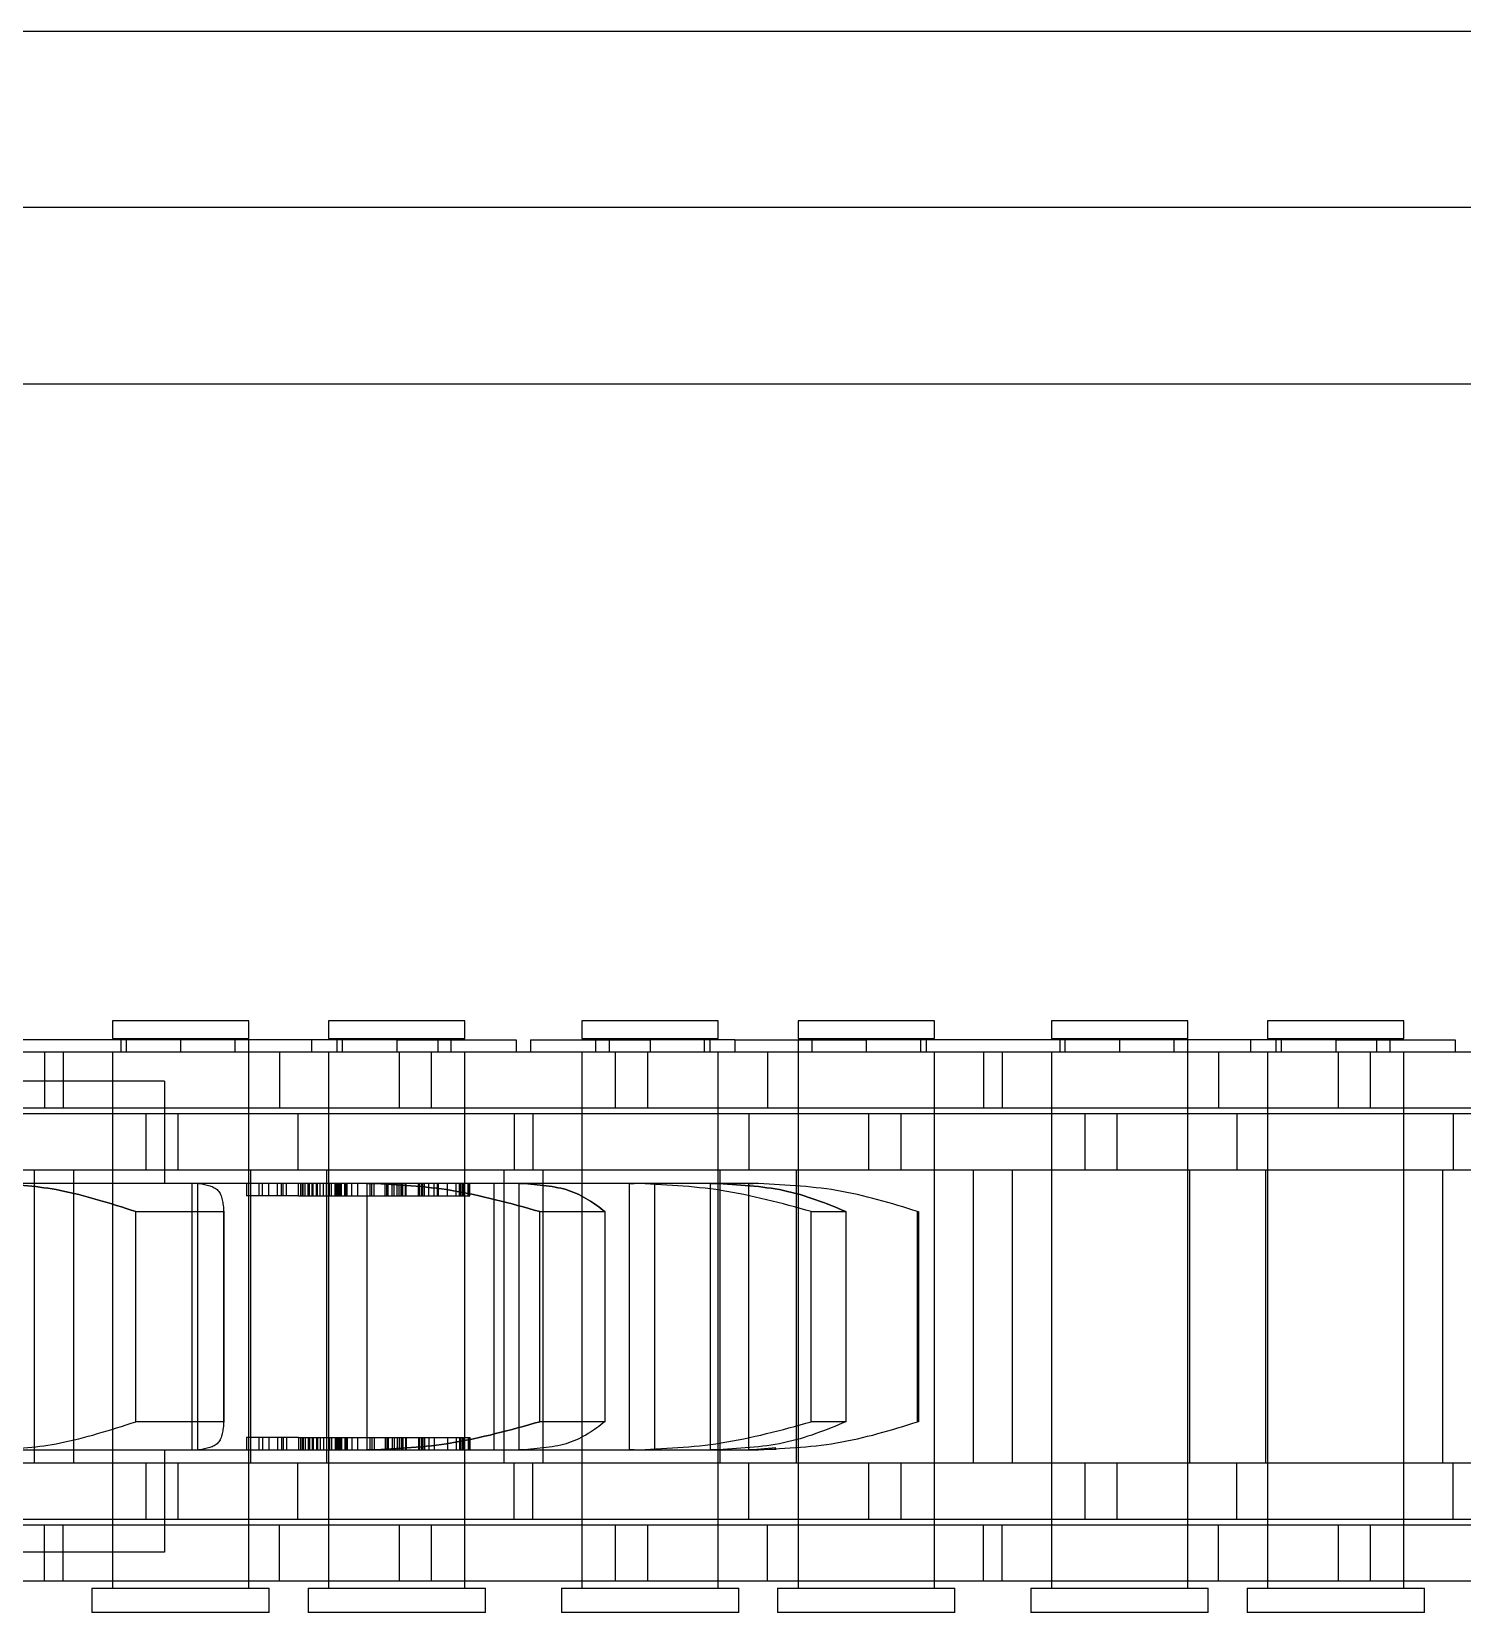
# Model space of a CAD drawing. Header units: metres. Extents: x 0 to 21025, y 0 to 14850.
# Drawn here: x 3559 to 3597.7, y 9293.38 to 9336.15 of the extents above; entities that cross this region are included whole.
import ezdxf

# ---------------------------------------------------------------- set-up
doc = ezdxf.new("R2010")
doc.units = ezdxf.units.M
doc.header["$LTSCALE"] = 25
doc.linetypes.add('HIDDEN2', pattern=[4.7625, 3.175, -1.5875])
doc.layers.add('SL4', color=4, linetype='Continuous')
doc.layers.add('ST1', color=7, linetype='HIDDEN2')

msp = doc.modelspace()

# ---------------------------------------------------------------- linework, layer by layer
at = {"layer": 'SL4'}
for p, q in [((4205.539, 9336.149), (2880.564, 9336.149)), ((2880.564, 9326.624), (4205.539, 9326.624))]:
    msp.add_line(p, q, dxfattribs=at)
at = {"layer": 'ST1'}
for p, q in [((4205.539, 9331.386), (2880.564, 9331.386)), ((2880.564, 9326.624), (4205.539, 9326.624)), ((3564.875, 9309.384), (3561.185, 9309.384)), ((3561.185, 9309.384), (3561.185, 9308.91)), ((3564.875, 9308.91), (3564.875, 9309.384)), ((3570.723, 9309.384), (3567.033, 9309.384)), ((3567.033, 9309.384), (3567.033, 9308.91)), ((3570.723, 9308.91), (3570.723, 9309.384)), ((3577.575, 9309.384), (3573.885, 9309.384)), ((3573.885, 9309.384), (3573.885, 9308.91)), ((3577.575, 9308.91), (3577.575, 9309.384)), ((3583.423, 9309.384), (3579.733, 9309.384)), ((3579.733, 9309.384), (3579.733, 9308.91)), ((3583.423, 9308.91), (3583.423, 9309.384)), ((3590.275, 9309.384), (3586.585, 9309.384)), ((3586.585, 9309.384), (3586.585, 9308.91)), ((3590.275, 9308.91), (3590.275, 9309.384)), ((3596.123, 9309.384), (3592.433, 9309.384)), ((3592.433, 9309.384), (3592.433, 9308.91)), ((3596.123, 9308.91), (3596.123, 9309.384)), ((3568.878, 9308.873), (3556.178, 9308.873)), ((3561.185, 9308.91), (3564.875, 9308.91)), ((3561.411, 9308.873), (3561.411, 9308.541)), ((3561.554, 9308.91), (3561.554, 9308.541)), ((3563.03, 9308.873), (3563.03, 9308.541)), ((3564.506, 9308.541), (3564.506, 9308.91)), ((3564.875, 9307.021), (3564.875, 9308.873)), ((3566.582, 9308.541), (3566.582, 9308.873)), ((3567.033, 9308.91), (3570.723, 9308.91)), ((3567.259, 9308.873), (3567.259, 9308.541)), ((3567.402, 9308.91), (3567.402, 9308.541)), ((3568.878, 9308.873), (3568.878, 9308.541)), ((3568.878, 9308.873), (3572.109, 9308.873)), ((3569.985, 9308.873), (3569.985, 9308.541)), ((3570.354, 9308.541), (3570.354, 9308.91)), ((3572.109, 9308.873), (3572.109, 9308.541)), ((3572.499, 9308.873), (3572.499, 9308.541)), ((3572.499, 9308.873), (3575.73, 9308.873)), ((3573.885, 9308.91), (3577.575, 9308.91)), ((3574.254, 9308.91), (3574.254, 9308.541)), ((3574.623, 9308.873), (3574.623, 9308.541)), ((3575.73, 9308.873), (3575.73, 9308.541)), ((3578.026, 9308.873), (3575.73, 9308.873)), ((3577.206, 9308.541), (3577.206, 9308.91)), ((3577.349, 9308.873), (3577.349, 9308.541)), ((3578.026, 9308.873), (3581.578, 9308.873)), ((3578.026, 9308.873), (3578.026, 9308.541)), ((3579.733, 9308.91), (3583.423, 9308.91)), ((3579.733, 9308.873), (3579.733, 9307.021)), ((3580.102, 9308.91), (3580.102, 9308.541)), ((3581.578, 9308.873), (3581.578, 9308.541)), ((3594.278, 9308.873), (3581.578, 9308.873)), ((3583.054, 9308.541), (3583.054, 9308.91)), ((3583.197, 9308.873), (3583.197, 9308.541)), ((3586.585, 9308.91), (3590.275, 9308.91)), ((3586.811, 9308.873), (3586.811, 9308.541)), ((3586.954, 9308.91), (3586.954, 9308.541)), ((3588.43, 9308.873), (3588.43, 9308.541)), ((3589.906, 9308.541), (3589.906, 9308.91)), ((3590.275, 9307.021), (3590.275, 9308.873)), ((3591.982, 9308.541), (3591.982, 9308.873)), ((3592.433, 9308.91), (3596.123, 9308.91)), ((3592.659, 9308.873), (3592.659, 9308.541)), ((3592.802, 9308.91), (3592.802, 9308.541)), ((3594.278, 9308.873), (3594.278, 9308.541)), ((3594.278, 9308.873), (3597.509, 9308.873)), ((3595.385, 9308.873), (3595.385, 9308.541)), ((3595.754, 9308.541), (3595.754, 9308.91)), ((3597.509, 9308.873), (3597.509, 9308.541)), ((3559.353, 9308.541), (3550.258, 9308.541)), ((3559.353, 9308.541), (3559.353, 9307.021)), ((3565.703, 9308.541), (3559.353, 9308.541)), ((3559.855, 9308.541), (3559.855, 9307.021)), ((3561.185, 9308.541), (3561.185, 9307.021)), ((3561.185, 9308.541), (3561.185, 9294.042)), ((3564.875, 9294.042), (3564.875, 9308.541)), ((3565.703, 9308.541), (3565.703, 9307.021)), ((3574.798, 9308.541), (3565.703, 9308.541)), ((3567.033, 9308.541), (3567.033, 9307.021)), ((3567.033, 9308.541), (3567.033, 9294.042)), ((3568.95, 9307.021), (3568.95, 9308.541)), ((3569.81, 9308.541), (3569.81, 9307.021)), ((3570.723, 9307.021), (3570.723, 9308.541)), ((3570.723, 9294.042), (3570.723, 9308.541)), ((3573.885, 9308.541), (3573.885, 9307.021)), ((3573.885, 9308.541), (3573.885, 9294.042)), ((3575.658, 9308.541), (3574.798, 9308.541)), ((3574.798, 9307.021), (3574.798, 9308.541)), ((3584.753, 9308.541), (3575.658, 9308.541)), ((3575.658, 9308.541), (3575.658, 9307.021)), ((3577.575, 9307.021), (3577.575, 9308.541)), ((3577.575, 9294.042), (3577.575, 9308.541)), ((3578.905, 9308.541), (3578.905, 9307.021)), ((3579.733, 9308.541), (3579.733, 9294.042)), ((3583.423, 9307.021), (3583.423, 9308.541)), ((3583.423, 9294.042), (3583.423, 9308.541)), ((3584.753, 9308.541), (3584.753, 9307.021)), ((3591.103, 9308.541), (3584.753, 9308.541)), ((3585.255, 9308.541), (3585.255, 9307.021)), ((3586.585, 9308.541), (3586.585, 9307.021)), ((3586.585, 9308.541), (3586.585, 9294.042)), ((3590.275, 9294.042), (3590.275, 9308.541)), ((3591.103, 9308.541), (3591.103, 9307.021)), ((3600.198, 9308.541), (3591.103, 9308.541)), ((3592.433, 9308.541), (3592.433, 9307.021)), ((3592.433, 9308.541), (3592.433, 9294.042)), ((3594.35, 9307.021), (3594.35, 9308.541)), ((3595.21, 9308.541), (3595.21, 9307.021)), ((3596.123, 9307.021), (3596.123, 9308.541)), ((3596.123, 9294.042), (3596.123, 9308.541)), ((3562.596, 9307.759), (3523.508, 9307.759)), ((3562.596, 9307.759), (3562.596, 9304.989)), ((3559.353, 9307.021), (3550.258, 9307.021)), ((3565.703, 9307.021), (3559.353, 9307.021)), ((3574.798, 9307.021), (3565.703, 9307.021)), ((3575.658, 9307.021), (3574.798, 9307.021)), ((3584.753, 9307.021), (3575.658, 9307.021)), ((3591.103, 9307.021), (3584.753, 9307.021)), ((3600.198, 9307.021), (3591.103, 9307.021)), ((3562.098, 9306.869), (3553.003, 9306.869)), ((3561.185, 9306.869), (3561.185, 9305.349)), ((3562.958, 9306.869), (3562.098, 9306.869)), ((3562.098, 9305.349), (3562.098, 9306.869)), ((3572.053, 9306.869), (3562.958, 9306.869)), ((3562.958, 9306.869), (3562.958, 9305.349)), ((3564.875, 9305.349), (3564.875, 9306.869)), ((3566.205, 9306.869), (3566.205, 9305.349)), ((3567.033, 9306.869), (3567.033, 9305.349)), ((3570.723, 9305.349), (3570.723, 9306.869)), ((3572.053, 9306.869), (3572.053, 9305.349)), ((3578.403, 9306.869), (3572.053, 9306.869)), ((3572.555, 9306.869), (3572.555, 9305.349)), ((3573.885, 9306.869), (3573.885, 9305.349)), ((3577.575, 9305.349), (3577.575, 9306.869)), ((3578.403, 9306.869), (3578.403, 9305.349)), ((3587.498, 9306.869), (3578.403, 9306.869)), ((3579.733, 9306.869), (3579.733, 9305.349)), ((3581.65, 9305.349), (3581.65, 9306.869)), ((3582.51, 9306.869), (3582.51, 9305.349)), ((3583.423, 9305.349), (3583.423, 9306.869)), ((3586.585, 9306.869), (3586.585, 9305.349)), ((3588.358, 9306.869), (3587.498, 9306.869)), ((3587.498, 9305.349), (3587.498, 9306.869)), ((3597.453, 9306.869), (3588.358, 9306.869)), ((3588.358, 9306.869), (3588.358, 9305.349)), ((3590.275, 9305.349), (3590.275, 9306.869)), ((3591.605, 9306.869), (3591.605, 9305.349)), ((3592.433, 9306.869), (3592.433, 9305.349)), ((3596.123, 9305.349), (3596.123, 9306.869)), ((3597.453, 9306.869), (3597.453, 9305.349)), ((3603.803, 9306.869), (3597.453, 9306.869)), ((3562.098, 9305.349), (3553.003, 9305.349)), ((3559.07, 9305.349), (3559.07, 9297.419)), ((3560.138, 9297.419), (3560.138, 9305.349)), ((3561.185, 9305.349), (3561.185, 9297.419)), ((3562.958, 9305.349), (3562.098, 9305.349)), ((3572.053, 9305.349), (3562.958, 9305.349)), ((3564.875, 9297.419), (3564.875, 9305.349)), ((3564.918, 9305.349), (3564.918, 9297.419)), ((3566.99, 9297.419), (3566.99, 9305.349)), ((3567.033, 9305.349), (3567.033, 9297.419)), ((3570.723, 9297.419), (3570.723, 9305.349)), ((3571.77, 9305.349), (3571.77, 9297.419)), ((3578.403, 9305.349), (3572.053, 9305.349)), ((3572.838, 9297.419), (3572.838, 9305.349)), ((3573.885, 9305.349), (3573.885, 9297.419)), ((3577.575, 9297.419), (3577.575, 9305.349)), ((3577.618, 9305.349), (3577.618, 9297.419)), ((3587.498, 9305.349), (3578.403, 9305.349)), ((3579.69, 9297.419), (3579.69, 9305.349)), ((3579.733, 9305.349), (3579.733, 9297.419)), ((3583.423, 9297.419), (3583.423, 9305.349)), ((3584.47, 9305.349), (3584.47, 9297.419)), ((3585.538, 9297.419), (3585.538, 9305.349)), ((3586.585, 9305.349), (3586.585, 9297.419)), ((3588.358, 9305.349), (3587.498, 9305.349)), ((3597.453, 9305.349), (3588.358, 9305.349)), ((3590.275, 9297.419), (3590.275, 9305.349)), ((3590.318, 9305.349), (3590.318, 9297.419)), ((3592.39, 9297.419), (3592.39, 9305.349)), ((3592.433, 9305.349), (3592.433, 9297.419)), ((3596.123, 9297.419), (3596.123, 9305.349)), ((3597.17, 9305.349), (3597.17, 9297.419)), ((3603.803, 9305.349), (3597.453, 9305.349)), ((3563.526, 9304.989), (3558.044, 9304.989)), ((3563.337, 9304.989), (3563.337, 9297.779)), ((3563.487, 9304.989), (3563.487, 9297.779)), ((3568.071, 9304.989), (3563.526, 9304.989)), ((3564.813, 9304.989), (3564.813, 9304.654)), ((3565.148, 9304.989), (3565.148, 9304.654)), ((3565.25, 9304.654), (3565.25, 9304.989)), ((3565.421, 9304.654), (3565.421, 9304.989)), ((3565.652, 9304.654), (3565.652, 9304.989)), ((3565.756, 9304.654), (3565.756, 9304.989)), ((3565.805, 9304.654), (3565.805, 9304.989)), ((3565.897, 9304.654), (3565.897, 9304.989)), ((3566.219, 9304.654), (3566.219, 9304.989)), ((3566.278, 9304.989), (3566.278, 9304.654)), ((3566.279, 9304.654), (3566.279, 9304.989)), ((3566.33, 9304.654), (3566.33, 9304.989)), ((3566.343, 9304.654), (3566.343, 9304.989)), ((3566.344, 9304.654), (3566.344, 9304.989)), ((3566.401, 9304.654), (3566.401, 9304.989)), ((3566.477, 9304.654), (3566.477, 9304.989)), ((3566.486, 9304.654), (3566.486, 9304.989)), ((3566.517, 9304.654), (3566.517, 9304.989)), ((3566.591, 9304.989), (3566.591, 9304.654)), ((3566.594, 9304.654), (3566.594, 9304.989)), ((3566.602, 9304.654), (3566.602, 9304.989)), ((3566.615, 9304.654), (3566.615, 9304.989)), ((3566.708, 9304.654), (3566.708, 9304.989)), ((3566.728, 9304.654), (3566.728, 9304.989)), ((3566.735, 9304.654), (3566.735, 9304.989)), ((3566.804, 9304.654), (3566.804, 9304.989)), ((3566.897, 9304.654), (3566.897, 9304.989)), ((3566.981, 9304.654), (3566.981, 9304.989)), ((3567.061, 9304.654), (3567.061, 9304.989)), ((3567.109, 9304.654), (3567.109, 9304.989)), ((3567.213, 9304.654), (3567.213, 9304.989)), ((3567.245, 9304.654), (3567.245, 9304.989)), ((3567.248, 9304.654), (3567.248, 9304.989)), ((3567.281, 9304.654), (3567.281, 9304.989)), ((3567.32, 9304.654), (3567.32, 9304.989)), ((3567.354, 9304.654), (3567.354, 9304.989)), ((3567.357, 9304.654), (3567.357, 9304.989)), ((3567.383, 9304.654), (3567.383, 9304.989)), ((3567.387, 9304.654), (3567.387, 9304.989)), ((3567.475, 9304.654), (3567.475, 9304.989)), ((3567.488, 9304.654), (3567.488, 9304.989)), ((3567.505, 9304.654), (3567.505, 9304.989)), ((3567.524, 9304.654), (3567.524, 9304.989)), ((3567.532, 9304.654), (3567.532, 9304.989)), ((3567.665, 9304.654), (3567.665, 9304.989)), ((3567.825, 9304.654), (3567.825, 9304.989)), ((3568.071, 9304.989), (3568.071, 9297.779)), ((3568.186, 9304.989), (3568.071, 9304.989)), ((3568.071, 9304.989), (3568.186, 9304.989)), ((3568.071, 9304.989), (3568.186, 9304.989)), ((3568.186, 9304.989), (3568.071, 9304.989)), ((3568.159, 9304.654), (3568.159, 9304.989)), ((3572.255, 9304.989), (3568.186, 9304.989)), ((3568.208, 9304.654), (3568.208, 9304.989)), ((3568.269, 9304.654), (3568.269, 9304.989)), ((3568.568, 9304.654), (3568.568, 9304.989)), ((3568.609, 9304.654), (3568.609, 9304.989)), ((3568.63, 9304.654), (3568.63, 9304.989)), ((3568.649, 9304.654), (3568.649, 9304.989)), ((3568.758, 9304.654), (3568.758, 9304.989)), ((3568.804, 9304.654), (3568.804, 9304.989)), ((3568.885, 9304.654), (3568.885, 9304.989)), ((3568.939, 9304.654), (3568.939, 9304.989)), ((3568.993, 9304.654), (3568.993, 9304.989)), ((3569.011, 9304.654), (3569.011, 9304.989)), ((3569.032, 9304.654), (3569.032, 9304.989)), ((3569.039, 9304.654), (3569.039, 9304.989)), ((3569.111, 9304.654), (3569.111, 9304.989)), ((3569.135, 9304.654), (3569.135, 9304.989)), ((3569.47, 9304.654), (3569.47, 9304.989)), ((3569.496, 9304.654), (3569.496, 9304.989)), ((3569.543, 9304.654), (3569.543, 9304.989)), ((3569.58, 9304.654), (3569.58, 9304.989)), ((3569.628, 9304.654), (3569.628, 9304.989)), ((3569.75, 9304.654), (3569.75, 9304.989)), ((3569.886, 9304.654), (3569.886, 9304.989)), ((3569.982, 9304.654), (3569.982, 9304.989)), ((3570.003, 9304.654), (3570.003, 9304.989)), ((3570.253, 9304.654), (3570.253, 9304.989)), ((3570.487, 9304.654), (3570.487, 9304.989)), ((3570.577, 9304.654), (3570.577, 9304.989)), ((3570.613, 9304.654), (3570.613, 9304.989)), ((3570.656, 9304.654), (3570.656, 9304.989)), ((3570.693, 9304.654), (3570.693, 9304.989)), ((3570.811, 9304.654), (3570.811, 9304.989)), ((3570.821, 9304.654), (3570.821, 9304.989)), ((3570.841, 9304.654), (3570.841, 9304.989)), ((3570.856, 9304.654), (3570.856, 9304.989)), ((3571.507, 9304.989), (3571.507, 9297.779)), ((3572.177, 9304.989), (3572.177, 9297.779)), ((3572.255, 9304.989), (3572.177, 9304.989)), ((3572.177, 9304.989), (3572.255, 9304.989)), ((3575.168, 9304.989), (3572.255, 9304.989)), ((3575.168, 9304.989), (3575.168, 9297.779)), ((3575.297, 9304.989), (3575.168, 9304.989)), ((3575.168, 9304.989), (3575.297, 9304.989)), ((3575.168, 9304.989), (3575.297, 9304.989)), ((3575.297, 9304.989), (3575.168, 9304.989)), ((3577.462, 9304.989), (3575.297, 9304.989)), ((3575.854, 9304.989), (3575.854, 9297.779)), ((3577.353, 9304.989), (3577.353, 9297.779)), ((3577.462, 9304.989), (3577.353, 9304.989)), ((3577.353, 9304.989), (3577.462, 9304.989)), ((3578.392, 9304.989), (3577.462, 9304.989)), ((3578.392, 9304.989), (3578.392, 9297.779)), ((3578.518, 9304.989), (3578.392, 9304.989)), ((3578.392, 9304.989), (3578.518, 9304.989)), ((3578.392, 9304.989), (3578.518, 9304.989)), ((3578.518, 9304.989), (3578.392, 9304.989)), ((3578.659, 9304.989), (3578.518, 9304.989)), ((3565.652, 9304.654), (3564.813, 9304.654)), ((3565.805, 9304.654), (3565.652, 9304.654)), ((3566.219, 9304.654), (3565.805, 9304.654)), ((3566.219, 9304.654), (3568.649, 9304.654)), ((3568.649, 9304.654), (3569.039, 9304.654)), ((3569.039, 9304.654), (3569.886, 9304.654)), ((3569.886, 9304.654), (3570.169, 9304.654)), ((3570.169, 9304.654), (3570.253, 9304.654)), ((3570.253, 9304.654), (3570.577, 9304.654)), ((3570.577, 9304.654), (3570.613, 9304.654)), ((3570.613, 9304.654), (3570.821, 9304.654)), ((3570.821, 9304.654), (3570.856, 9304.654)), ((3561.822, 9298.541), (3561.822, 9304.227)), ((3561.822, 9304.227), (3564.198, 9304.227)), ((3564.198, 9304.227), (3564.198, 9298.541)), ((3564.2, 9298.483), (3564.2, 9304.284)), ((3564.2, 9304.284), (3564.2, 9304.284)), ((3572.748, 9304.227), (3574.511, 9304.227)), ((3572.748, 9298.541), (3572.748, 9304.227)), ((3574.511, 9304.227), (3574.511, 9298.541)), ((3580.092, 9304.227), (3581.03, 9304.227)), ((3580.092, 9298.541), (3580.092, 9304.227)), ((3581.03, 9304.227), (3581.03, 9298.541)), ((3582.968, 9298.541), (3582.968, 9304.227)), ((3582.968, 9304.227), (3582.992, 9304.227)), ((3582.992, 9304.227), (3582.992, 9298.541)), ((3564.198, 9298.541), (3561.822, 9298.541)), ((3564.2, 9298.483), (3564.2, 9298.483)), ((3574.511, 9298.541), (3572.748, 9298.541)), ((3581.03, 9298.541), (3580.092, 9298.541)), ((3582.992, 9298.541), (3582.968, 9298.541)), ((3565.652, 9298.113), (3564.813, 9298.113)), ((3564.813, 9298.113), (3564.813, 9297.779)), ((3565.148, 9298.113), (3565.148, 9297.779)), ((3565.25, 9298.113), (3565.25, 9297.779)), ((3565.421, 9298.113), (3565.421, 9297.779)), ((3565.805, 9298.113), (3565.652, 9298.113)), ((3565.652, 9298.113), (3565.652, 9297.779)), ((3565.756, 9298.113), (3565.756, 9297.779)), ((3566.219, 9298.113), (3565.805, 9298.113)), ((3565.805, 9298.113), (3565.805, 9297.779)), ((3565.897, 9298.113), (3565.897, 9297.779)), ((3566.219, 9298.113), (3568.649, 9298.113)), ((3566.219, 9298.113), (3566.219, 9297.779)), ((3566.278, 9298.113), (3566.278, 9297.779)), ((3566.279, 9298.113), (3566.279, 9297.779)), ((3566.33, 9298.113), (3566.33, 9297.779)), ((3566.343, 9298.113), (3566.343, 9297.779)), ((3566.344, 9298.113), (3566.344, 9297.779)), ((3566.401, 9298.113), (3566.401, 9297.779)), ((3566.477, 9298.113), (3566.477, 9297.779)), ((3566.486, 9298.113), (3566.486, 9297.779)), ((3566.517, 9298.113), (3566.517, 9297.779)), ((3566.591, 9298.113), (3566.591, 9297.779)), ((3566.594, 9298.113), (3566.594, 9297.779)), ((3566.602, 9298.113), (3566.602, 9297.779)), ((3566.615, 9298.113), (3566.615, 9297.779)), ((3566.708, 9298.113), (3566.708, 9297.779)), ((3566.728, 9298.113), (3566.728, 9297.779)), ((3566.735, 9298.113), (3566.735, 9297.779)), ((3566.804, 9298.113), (3566.804, 9297.779)), ((3566.897, 9298.113), (3566.897, 9297.779)), ((3566.981, 9298.113), (3566.981, 9297.779)), ((3567.061, 9298.113), (3567.061, 9297.779)), ((3567.109, 9298.113), (3567.109, 9297.779)), ((3567.213, 9298.113), (3567.213, 9297.779)), ((3567.245, 9298.113), (3567.245, 9297.779)), ((3567.248, 9298.113), (3567.248, 9297.779)), ((3567.281, 9298.113), (3567.281, 9297.779)), ((3567.32, 9298.113), (3567.32, 9297.779)), ((3567.354, 9298.113), (3567.354, 9297.779)), ((3567.357, 9298.113), (3567.357, 9297.779)), ((3567.383, 9298.113), (3567.383, 9297.779)), ((3567.387, 9298.113), (3567.387, 9297.779)), ((3567.475, 9298.113), (3567.475, 9297.779)), ((3567.488, 9298.113), (3567.488, 9297.779)), ((3567.505, 9298.113), (3567.505, 9297.779)), ((3567.524, 9298.113), (3567.524, 9297.779)), ((3567.532, 9298.113), (3567.532, 9297.779)), ((3567.665, 9298.113), (3567.665, 9297.779)), ((3567.825, 9297.779), (3567.825, 9298.113)), ((3568.159, 9297.779), (3568.159, 9298.113)), ((3568.208, 9298.113), (3568.208, 9297.779)), ((3568.269, 9298.113), (3568.269, 9297.779)), ((3568.568, 9298.113), (3568.568, 9297.779)), ((3568.609, 9298.113), (3568.609, 9297.779)), ((3568.63, 9298.113), (3568.63, 9297.779)), ((3568.649, 9298.113), (3569.039, 9298.113)), ((3568.649, 9298.113), (3568.649, 9297.779)), ((3568.758, 9298.113), (3568.758, 9297.779)), ((3568.804, 9298.113), (3568.804, 9297.779)), ((3568.885, 9298.113), (3568.885, 9297.779)), ((3568.939, 9298.113), (3568.939, 9297.779)), ((3568.993, 9298.113), (3568.993, 9297.779)), ((3569.011, 9298.113), (3569.011, 9297.779)), ((3569.032, 9298.113), (3569.032, 9297.779)), ((3569.039, 9298.113), (3569.039, 9297.779)), ((3569.039, 9298.113), (3569.886, 9298.113)), ((3569.111, 9298.113), (3569.111, 9297.779)), ((3569.135, 9298.113), (3569.135, 9297.779)), ((3569.47, 9298.113), (3569.47, 9297.779)), ((3569.496, 9298.113), (3569.496, 9297.779)), ((3569.543, 9298.113), (3569.543, 9297.779)), ((3569.58, 9298.113), (3569.58, 9297.779)), ((3569.628, 9298.113), (3569.628, 9297.779)), ((3569.75, 9298.113), (3569.75, 9297.779)), ((3569.886, 9298.113), (3569.886, 9297.779)), ((3569.886, 9298.113), (3570.169, 9298.113)), ((3570.169, 9298.113), (3570.253, 9298.113)), ((3570.253, 9298.113), (3570.253, 9297.779)), ((3570.253, 9298.113), (3570.577, 9298.113)), ((3570.487, 9298.113), (3570.487, 9297.779)), ((3570.577, 9298.113), (3570.613, 9298.113)), ((3570.577, 9298.113), (3570.577, 9297.779)), ((3570.613, 9298.113), (3570.613, 9297.779)), ((3570.613, 9298.113), (3570.821, 9298.113)), ((3570.656, 9298.113), (3570.656, 9297.779)), ((3570.693, 9298.113), (3570.693, 9297.779)), ((3570.811, 9298.113), (3570.811, 9297.779)), ((3570.821, 9298.113), (3570.821, 9297.779)), ((3570.821, 9298.113), (3570.856, 9298.113)), ((3570.841, 9298.113), (3570.841, 9297.779)), ((3570.856, 9298.113), (3570.856, 9297.779)), ((3558.044, 9297.779), (3563.526, 9297.779)), ((3562.596, 9297.779), (3562.596, 9295.009)), ((3563.526, 9297.779), (3568.071, 9297.779)), ((3568.071, 9297.779), (3568.186, 9297.779)), ((3568.186, 9297.779), (3568.071, 9297.779)), ((3568.186, 9297.779), (3568.071, 9297.779)), ((3568.186, 9297.779), (3572.255, 9297.779)), ((3572.177, 9297.779), (3572.255, 9297.779)), ((3572.255, 9297.779), (3572.177, 9297.779)), ((3572.255, 9297.779), (3575.168, 9297.779)), ((3575.168, 9297.779), (3575.297, 9297.779)), ((3575.297, 9297.779), (3575.168, 9297.779)), ((3575.297, 9297.779), (3575.168, 9297.779)), ((3575.168, 9297.779), (3575.297, 9297.779)), ((3575.297, 9297.779), (3577.462, 9297.779)), ((3577.353, 9297.779), (3577.462, 9297.779)), ((3577.462, 9297.779), (3577.353, 9297.779)), ((3577.462, 9297.779), (3578.392, 9297.779)), ((3578.392, 9297.779), (3578.518, 9297.779)), ((3578.518, 9297.779), (3578.392, 9297.779)), ((3578.518, 9297.779), (3578.392, 9297.779)), ((3578.392, 9297.779), (3578.518, 9297.779)), ((3579.133, 9297.831), (3578.518, 9297.779)), ((3578.518, 9297.779), (3578.659, 9297.779)), ((3579.139, 9297.788), (3578.659, 9297.779)), ((3562.098, 9297.419), (3553.003, 9297.419)), ((3561.185, 9297.419), (3561.185, 9295.899)), ((3562.958, 9297.419), (3562.098, 9297.419)), ((3562.098, 9295.899), (3562.098, 9297.419)), ((3572.053, 9297.419), (3562.958, 9297.419)), ((3562.958, 9297.419), (3562.958, 9295.899)), ((3564.875, 9295.899), (3564.875, 9297.419)), ((3566.205, 9295.899), (3566.205, 9297.419)), ((3567.033, 9297.419), (3567.033, 9295.899)), ((3570.723, 9295.899), (3570.723, 9297.419)), ((3572.053, 9295.899), (3572.053, 9297.419)), ((3578.403, 9297.419), (3572.053, 9297.419)), ((3572.555, 9295.899), (3572.555, 9297.419)), ((3573.885, 9297.419), (3573.885, 9295.899)), ((3577.575, 9295.899), (3577.575, 9297.419)), ((3578.403, 9295.899), (3578.403, 9297.419)), ((3587.498, 9297.419), (3578.403, 9297.419)), ((3579.733, 9297.419), (3579.733, 9295.899)), ((3581.65, 9295.899), (3581.65, 9297.419)), ((3582.51, 9297.419), (3582.51, 9295.899)), ((3583.423, 9295.899), (3583.423, 9297.419)), ((3586.585, 9297.419), (3586.585, 9295.899)), ((3588.358, 9297.419), (3587.498, 9297.419)), ((3587.498, 9295.899), (3587.498, 9297.419)), ((3597.453, 9297.419), (3588.358, 9297.419)), ((3588.358, 9297.419), (3588.358, 9295.899)), ((3590.275, 9295.899), (3590.275, 9297.419)), ((3591.605, 9295.899), (3591.605, 9297.419)), ((3592.433, 9297.419), (3592.433, 9295.899)), ((3596.123, 9295.899), (3596.123, 9297.419)), ((3597.453, 9295.899), (3597.453, 9297.419)), ((3603.803, 9297.419), (3597.453, 9297.419)), ((3562.098, 9295.899), (3553.003, 9295.899)), ((3562.958, 9295.899), (3562.098, 9295.899)), ((3572.053, 9295.899), (3562.958, 9295.899)), ((3578.403, 9295.899), (3572.053, 9295.899)), ((3587.498, 9295.899), (3578.403, 9295.899)), ((3588.358, 9295.899), (3587.498, 9295.899)), ((3597.453, 9295.899), (3588.358, 9295.899)), ((3603.803, 9295.899), (3597.453, 9295.899)), ((3559.353, 9295.747), (3550.258, 9295.747)), ((3559.353, 9294.227), (3559.353, 9295.747)), ((3565.703, 9295.747), (3559.353, 9295.747)), ((3559.855, 9294.227), (3559.855, 9295.747)), ((3561.185, 9295.747), (3561.185, 9294.227)), ((3564.875, 9294.227), (3564.875, 9295.747)), ((3565.703, 9294.227), (3565.703, 9295.747)), ((3574.798, 9295.747), (3565.703, 9295.747)), ((3567.033, 9295.747), (3567.033, 9294.227)), ((3568.95, 9294.227), (3568.95, 9295.747)), ((3569.81, 9295.747), (3569.81, 9294.227)), ((3570.723, 9294.227), (3570.723, 9295.747)), ((3573.885, 9295.747), (3573.885, 9294.227)), ((3575.658, 9295.747), (3574.798, 9295.747)), ((3574.798, 9294.227), (3574.798, 9295.747)), ((3584.753, 9295.747), (3575.658, 9295.747)), ((3575.658, 9295.747), (3575.658, 9294.227)), ((3577.575, 9294.227), (3577.575, 9295.747)), ((3578.905, 9294.227), (3578.905, 9295.747)), ((3579.733, 9295.747), (3579.733, 9294.227)), ((3583.423, 9294.227), (3583.423, 9295.747)), ((3584.753, 9294.227), (3584.753, 9295.747)), ((3591.103, 9295.747), (3584.753, 9295.747)), ((3585.255, 9294.227), (3585.255, 9295.747)), ((3586.585, 9295.747), (3586.585, 9294.227)), ((3590.275, 9294.227), (3590.275, 9295.747)), ((3591.103, 9294.227), (3591.103, 9295.747)), ((3600.198, 9295.747), (3591.103, 9295.747)), ((3592.433, 9295.747), (3592.433, 9294.227)), ((3594.35, 9294.227), (3594.35, 9295.747)), ((3595.21, 9295.747), (3595.21, 9294.227)), ((3596.123, 9294.227), (3596.123, 9295.747)), ((3562.596, 9295.009), (3523.508, 9295.009)), ((3559.353, 9294.227), (3550.258, 9294.227)), ((3565.703, 9294.227), (3559.353, 9294.227)), ((3574.798, 9294.227), (3565.703, 9294.227)), ((3575.658, 9294.227), (3574.798, 9294.227)), ((3584.753, 9294.227), (3575.658, 9294.227)), ((3591.103, 9294.227), (3584.753, 9294.227)), ((3600.198, 9294.227), (3591.103, 9294.227)), ((3560.631, 9294.042), (3565.428, 9294.042)), ((3560.631, 9294.042), (3560.631, 9293.384)), ((3565.428, 9293.384), (3565.428, 9294.042)), ((3566.48, 9294.042), (3571.277, 9294.042)), ((3566.48, 9294.042), (3566.48, 9293.384)), ((3571.277, 9293.384), (3571.277, 9294.042)), ((3573.331, 9294.042), (3578.128, 9294.042)), ((3573.331, 9294.042), (3573.331, 9293.384)), ((3578.128, 9293.384), (3578.128, 9294.042)), ((3579.18, 9294.042), (3583.977, 9294.042)), ((3579.18, 9294.042), (3579.18, 9293.384)), ((3583.977, 9293.384), (3583.977, 9294.042)), ((3586.031, 9294.042), (3590.828, 9294.042)), ((3586.031, 9294.042), (3586.031, 9293.384)), ((3590.828, 9293.384), (3590.828, 9294.042)), ((3591.88, 9294.042), (3596.677, 9294.042)), ((3591.88, 9294.042), (3591.88, 9293.384)), ((3596.677, 9293.384), (3596.677, 9294.042)), ((3565.428, 9293.384), (3560.631, 9293.384)), ((3571.277, 9293.384), (3566.48, 9293.384)), ((3578.128, 9293.384), (3573.331, 9293.384)), ((3583.977, 9293.384), (3579.18, 9293.384)), ((3590.828, 9293.384), (3586.031, 9293.384)), ((3596.677, 9293.384), (3591.88, 9293.384))]:
    msp.add_line(p, q, dxfattribs=at)
for points, knots in [([(3561.822, 9304.227), (3561.125, 9304.449), (3559.772, 9304.88), (3558.608, 9304.953), (3558.044, 9304.989)], [0, 0, 0, 0, 0.515263, 1, 1, 1, 1]), ([(3558.044, 9304.989), (3558.608, 9304.953), (3559.772, 9304.88), (3561.125, 9304.449), (3561.822, 9304.227)], [0, 0, 0, 0, 0.484737, 1, 1, 1, 1]), ([(3563.526, 9304.989), (3563.727, 9304.953), (3564.144, 9304.88), (3564.179, 9304.449), (3564.198, 9304.227)], [0, 0, 0, 0, 0.4847353, 1, 1, 1, 1]), ([(3572.748, 9304.227), (3571.948, 9304.449), (3570.396, 9304.88), (3568.908, 9304.953), (3568.186, 9304.989)], [0, 0, 0, 0, 0.515264, 1, 1, 1, 1]), ([(3568.186, 9304.989), (3568.908, 9304.953), (3570.396, 9304.88), (3571.948, 9304.449), (3572.748, 9304.227)], [0, 0, 0, 0, 0.484736, 1, 1, 1, 1]), ([(3572.255, 9304.989), (3572.707, 9304.953), (3573.64, 9304.88), (3574.215, 9304.449), (3574.511, 9304.227)], [0, 0, 0, 0, 0.484737, 1, 1, 1, 1]), ([(3574.511, 9304.227), (3574.215, 9304.449), (3573.64, 9304.88), (3572.707, 9304.953), (3572.255, 9304.989)], [0, 0, 0, 0, 0.515263, 1, 1, 1, 1]), ([(3580.092, 9304.227), (3579.286, 9304.449), (3577.721, 9304.88), (3576.088, 9304.953), (3575.297, 9304.989)], [0, 0, 0, 0, 0.515256, 1, 1, 1, 1]), ([(3577.462, 9304.989), (3578.11, 9304.953), (3579.447, 9304.88), (3580.492, 9304.449), (3581.03, 9304.227)], [0, 0, 0, 0, 0.484736, 1, 1, 1, 1]), ([(3581.03, 9304.227), (3580.492, 9304.449), (3579.447, 9304.88), (3578.11, 9304.953), (3577.462, 9304.989)], [0, 0, 0, 0, 0.515264, 1, 1, 1, 1]), ([(3582.968, 9304.227), (3582.253, 9304.449), (3580.864, 9304.88), (3579.284, 9304.953), (3578.518, 9304.989)], [0, 0, 0, 0, 0.515254, 1, 1, 1, 1]), ([(3558.044, 9297.779), (3558.608, 9297.814), (3559.772, 9297.887), (3561.125, 9298.318), (3561.822, 9298.541)], [0, 0, 0, 0, 0.484736, 1, 1, 1, 1]), ([(3564.198, 9298.541), (3564.179, 9298.318), (3564.144, 9297.887), (3563.727, 9297.814), (3563.526, 9297.779)], [0, 0, 0, 0, 0.51526, 1, 1, 1, 1]), ([(3568.186, 9297.779), (3568.908, 9297.814), (3570.396, 9297.887), (3571.948, 9298.318), (3572.748, 9298.541)], [0, 0, 0, 0, 0.484736, 1, 1, 1, 1]), ([(3572.748, 9298.541), (3571.948, 9298.318), (3570.396, 9297.887), (3568.908, 9297.814), (3568.186, 9297.779)], [0, 0, 0, 0, 0.515264, 1, 1, 1, 1]), ([(3574.511, 9298.541), (3574.215, 9298.318), (3573.64, 9297.887), (3572.707, 9297.814), (3572.255, 9297.779)], [0, 0, 0, 0, 0.515263, 1, 1, 1, 1]), ([(3575.297, 9297.779), (3576.088, 9297.814), (3577.721, 9297.887), (3579.285, 9298.318), (3580.092, 9298.541)], [0, 0, 0, 0, 0.484722, 1, 1, 1, 1]), ([(3581.03, 9298.541), (3580.492, 9298.318), (3579.447, 9297.887), (3578.11, 9297.814), (3577.462, 9297.779)], [0, 0, 0, 0, 0.515264, 1, 1, 1, 1]), ([(3578.518, 9297.779), (3579.284, 9297.814), (3580.864, 9297.887), (3582.253, 9298.318), (3582.968, 9298.541)], [0, 0, 0, 0, 0.484725, 1, 1, 1, 1])]:
    msp.add_open_spline(points, degree=3, knots=knots, dxfattribs=at)

doc.saveas('drawing.dxf')
